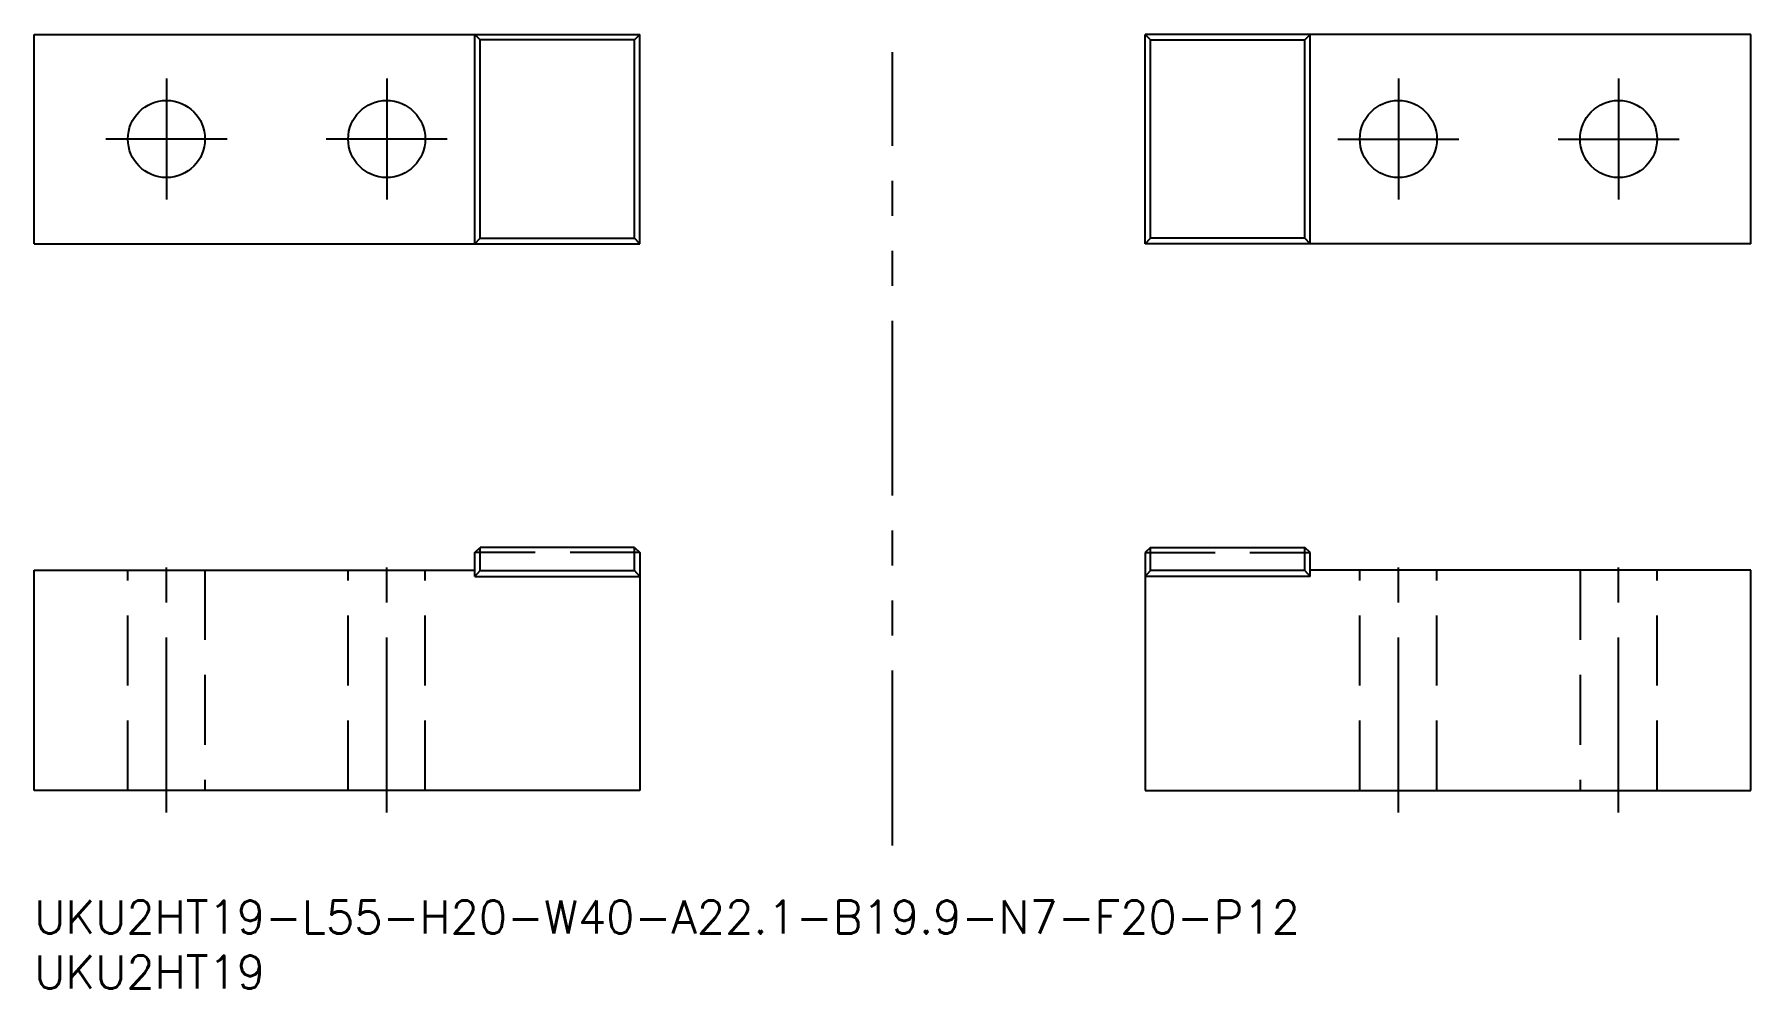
# Model space of a CAD drawing. Extents: x 0 to 156, y -8 to 79.
import ezdxf

# ---------------------------------------------------------------- set-up
doc = ezdxf.new("R2010")
doc.units = 0
doc.header["$LTSCALE"] = 0.5
for name, pattern in [('CENTER', [50.8, 31.75, -6.35, 6.35, -6.35]), ('DASHED', [19.05, 12.7, -6.35]), ('PHANTOM', [63.5, 31.75, -6.35, 6.35, -6.35, 6.35, -6.35])]:
    doc.linetypes.add(name, pattern=pattern)
for name, color, linetype in [('MSM_CENTER', 1, 'CENTER'), ('MSM_CONTINUOUS', 7, 'CONTINUOUS'), ('MSM_DASHED', 4, 'DASHED'), ('MSM_IMAGINARY', 6, 'PHANTOM'), ('MSM_PART_NUMBER', 7, 'CONTINUOUS')]:
    doc.layers.add(name, color=color, linetype=linetype)
doc.styles.get("Standard").update_dxf_attribs({"font": 'txt.shx', "height": 3, "bigfont": 'bigfont.shx'})

msp = doc.modelspace()

# ---------------------------------------------------------------- linework, layer by layer
at = {"layer": 'MSM_CENTER'}
for p, q in [((12, 74.62), (12, 63.62)), ((32, 74.62), (32, 63.62)), ((123.88, 74.62), (123.88, 63.62)), ((143.88, 74.62), (143.88, 63.62)), ((17.5, 69.12), (6.5, 69.12)), ((37.5, 69.12), (26.5, 69.12)), ((118.38, 69.12), (129.38, 69.12)), ((138.38, 69.12), (149.38, 69.12)), ((12, 8), (12, 32)), ((32, 8), (32, 32)), ((123.88, 8), (123.88, 32)), ((143.88, 8), (143.88, 32))]:
    msp.add_line(p, q, dxfattribs=at)
at = {"layer": 'MSM_CONTINUOUS'}
for p, q in [((0, 59.62), (0, 78.62)), ((0, 78.62), (55, 78.62)), ((40, 78.62), (40.5, 78.12)), ((40, 59.62), (40, 78.62)), ((54.5, 78.12), (40.5, 78.12)), ((40.5, 60.12), (40.5, 78.12)), ((54.5, 78.12), (55, 78.62)), ((54.5, 60.12), (54.5, 78.12)), ((55, 59.62), (55, 78.62)), ((155.88, 78.62), (100.88, 78.62)), ((101.38, 78.12), (100.88, 78.62)), ((100.88, 59.62), (100.88, 78.62)), ((101.38, 78.12), (115.38, 78.12)), ((101.38, 60.12), (101.38, 78.12)), ((115.87, 78.62), (115.38, 78.12)), ((115.38, 60.12), (115.38, 78.12)), ((115.88, 59.62), (115.88, 78.62)), ((155.88, 59.62), (155.88, 78.62)), ((0, 59.62), (55, 59.62)), ((40, 59.62), (40.5, 60.12)), ((40.5, 60.12), (54.5, 60.12)), ((55, 59.62), (54.5, 60.12)), ((100.88, 59.62), (101.38, 60.12)), ((155.88, 59.62), (100.88, 59.62)), ((115.38, 60.12), (101.38, 60.12)), ((115.87, 59.62), (115.38, 60.12)), ((40, 31.6), (40.5, 32.04)), ((40, 29.4), (40, 31.6)), ((40, 31.6), (40, 31.6)), ((54.5, 32.04), (40.5, 32.04)), ((40.5, 29.96), (40.5, 32.04)), ((54.5, 29.96), (54.5, 32.04)), ((54.5, 32.04), (55, 31.6)), ((55, 31.6), (55, 10)), ((55, 31.6), (55, 31.6)), ((101.38, 32.04), (100.88, 31.6)), ((100.88, 31.6), (100.88, 10)), ((100.88, 31.6), (100.88, 31.6)), ((101.38, 32.04), (115.38, 32.04)), ((101.38, 29.96), (101.38, 32.04)), ((115.87, 31.6), (115.38, 32.04)), ((115.38, 29.96), (115.38, 32.04)), ((115.88, 31.6), (115.87, 31.6)), ((115.88, 29.4), (115.88, 31.6)), ((0, 10), (0, 30)), ((0, 30), (40, 30)), ((40, 29.4), (40.5, 29.96)), ((40.5, 29.96), (54.5, 29.96)), ((55, 29.4), (54.5, 29.96)), ((100.88, 29.4), (101.38, 29.96)), ((115.38, 29.96), (101.38, 29.96)), ((115.87, 29.4), (115.38, 29.96)), ((155.88, 30), (115.88, 30)), ((155.88, 10), (155.88, 30)), ((40, 29.4), (55, 29.4)), ((40, 29.4), (40, 29.4)), ((55, 29.4), (55, 29.4)), ((115.87, 29.4), (100.88, 29.4)), ((100.88, 29.4), (100.88, 29.4)), ((115.88, 29.4), (115.87, 29.4)), ((55, 10), (0, 10)), ((100.88, 10), (155.88, 10))]:
    msp.add_line(p, q, dxfattribs=at)
for centre in [(12, 69.12), (32, 69.12), (123.88, 69.12), (143.88, 69.12)]:
    msp.add_circle(centre, 3.5, dxfattribs=at)
at = {"layer": 'MSM_DASHED'}
for p, q in [((55, 31.6), (40, 31.6)), ((100.88, 31.6), (115.87, 31.6)), ((8.5, 10), (8.5, 30)), ((15.5, 30), (15.5, 10)), ((28.5, 10), (28.5, 30)), ((35.5, 10), (35.5, 30)), ((120.38, 10), (120.38, 30)), ((127.38, 10), (127.38, 30)), ((140.38, 30), (140.38, 10)), ((147.38, 10), (147.38, 30))]:
    msp.add_line(p, q, dxfattribs=at)
at = {"layer": 'MSM_IMAGINARY'}
msp.add_line((77.94, 5), (77.94, 77), dxfattribs=at)

# ---------------------------------------------------------------- texts
at = {"layer": 'MSM_PART_NUMBER'}
for s, p in [('UKU2HT19-L55-H20-W40-A22.1-B19.9-N7-F20-P12', (0, -3)), ('UKU2HT19', (0, -8))]:
    msp.add_text(s, height=3, dxfattribs=at).set_placement(p)

doc.saveas('drawing.dxf')
